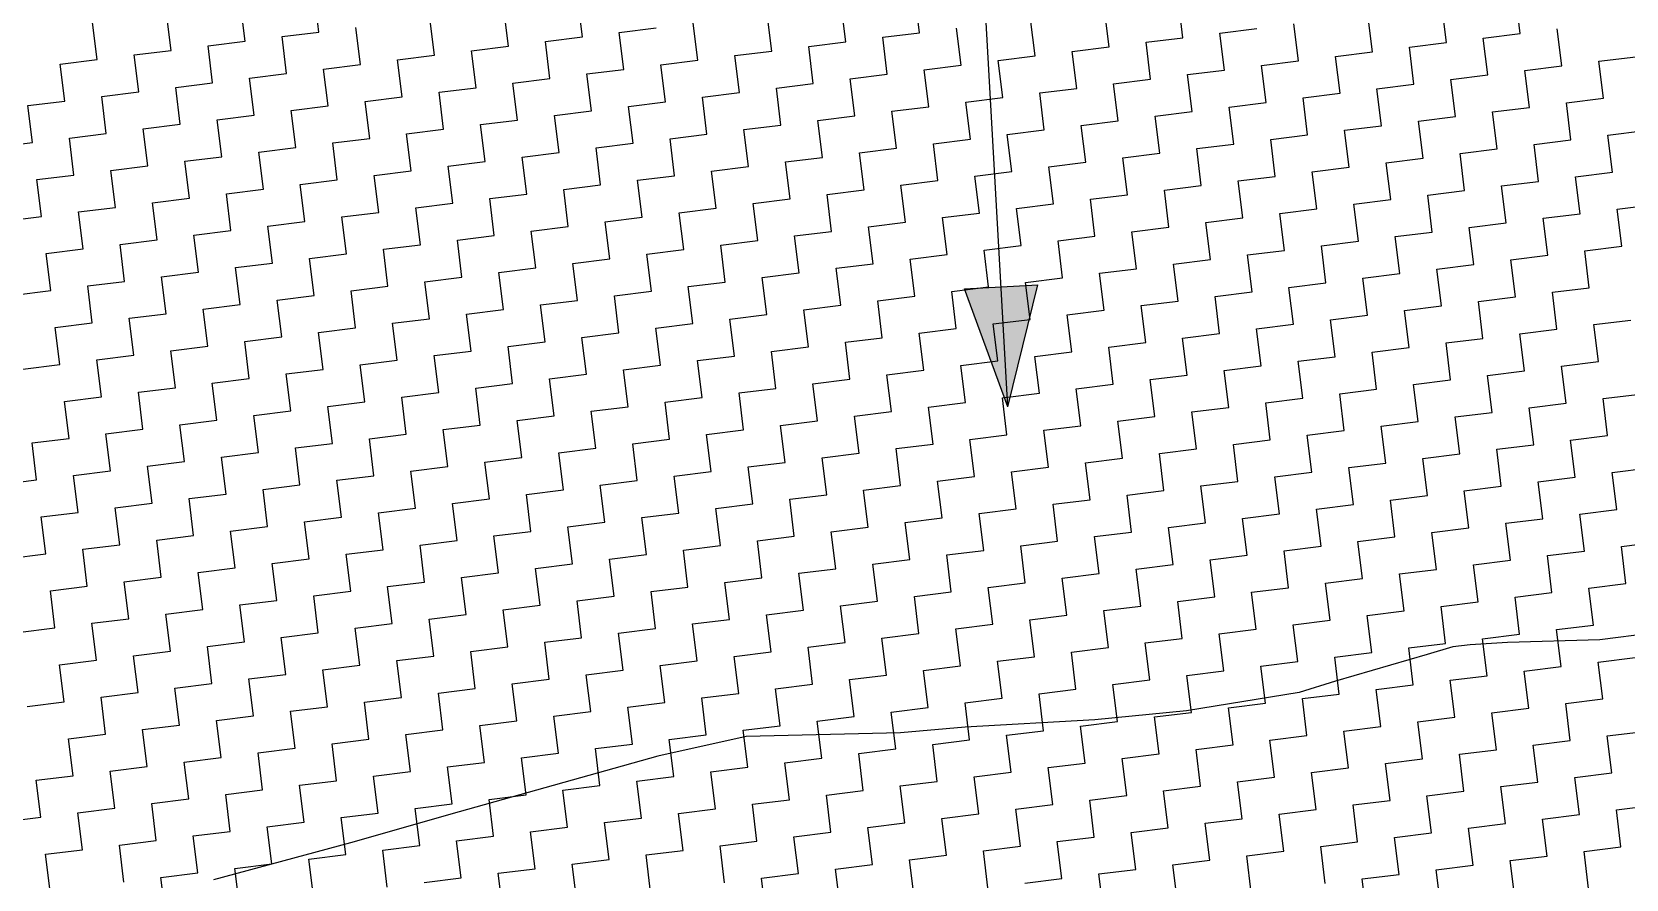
# Model space of a CAD drawing. Header units: metres. Extents: x 286056 to 292206, y 2024114 to 2027347.
# Drawn here: x 290809 to 291223.7, y 2025508.5 to 2025728.8 of the extents above; entities that cross this region are included whole.
import ezdxf

# ---------------------------------------------------------------- set-up
doc = ezdxf.new("R2010")
doc.units = ezdxf.units.M
doc.header["$LTSCALE"] = 0.3
doc.header["$MEASUREMENT"] = 0
doc.layers.add('LINE_WATER', color=4, linetype='Continuous')
doc.layers.add('POLY_HATCH', color=12, linetype='Continuous')

# ---------------------------------------------------------------- blocks, each defined once
blk = doc.blocks.new('13')
h = blk.add_hatch(color=256)
h.paths.add_polyline_path([(621.667, 272.453), (620.438, 272.535), (621.399, 268.435)])
h.paths.add_polyline_path([(621.399, 268.435), (622.896, 272.371), (621.667, 272.453)])
for points in [[(621.399, 268.435), (623.012, 292.642)], [(620.438, 272.535), (622.896, 272.371)], [(621.399, 268.435), (620.438, 272.535)], [(621.399, 268.435), (622.896, 272.371)]]:
    blk.add_lwpolyline(points)
at = {"layer": 'LINE_WATER'}
for p, q in [((611.319, 258.533), (608.302, 258.239)), ((616.472, 258.018), (611.319, 258.533)), ((634.336, 258.455), (631.171, 257.94)), ((635.219, 258.602), (634.336, 258.455)), ((635.808, 258.602), (635.219, 258.602)), ((637.059, 258.528), (635.808, 258.602)), ((640.15, 258.234), (637.059, 258.528)), ((608.302, 258.239), (601.457, 257.209)), ((618.658, 257.94), (616.472, 258.018)), ((623.001, 257.645), (618.658, 257.94)), ((631.171, 257.94), (629.919, 257.719)), ((641.917, 258.234), (640.15, 258.234)), ((626.092, 257.572), (623.001, 257.645)), ((629.919, 257.719), (626.092, 257.572)), ((601.457, 257.209), (597.703, 256.621)), ((597.703, 256.621), (592.992, 255.959))]:
    blk.add_line(p, q, dxfattribs=at)
at = {"layer": 'POLY_HATCH', "linetype": 'Continuous'}
for p, q in [((592.5, 283.75), (592.5, 285)), ((595, 283.75), (595, 285)), ((597.5, 283.75), (597.5, 285)), ((600, 283.75), (600, 285)), ((591.25, 283.75), (592.5, 283.75)), ((591.25, 282.5), (591.25, 283.75)), ((593.75, 283.75), (595, 283.75)), ((593.75, 282.5), (593.75, 283.75)), ((596.25, 283.75), (597.5, 283.75)), ((596.25, 282.5), (596.25, 283.75)), ((598.75, 283.75), (600, 283.75)), ((598.75, 282.5), (598.75, 283.75)), ((601.25, 282.5), (601.25, 283.75)), ((603.75, 282.5), (603.75, 283.75)), ((606.25, 282.5), (606.25, 283.75)), ((608.75, 282.5), (608.75, 283.75)), ((590, 282.5), (591.25, 282.5)), ((590, 281.25), (590, 282.5)), ((592.5, 282.5), (593.75, 282.5)), ((592.5, 281.25), (592.5, 282.5)), ((595, 282.5), (596.25, 282.5)), ((595, 281.25), (595, 282.5)), ((597.5, 282.5), (598.75, 282.5)), ((597.5, 281.25), (597.5, 282.5)), ((600, 282.5), (601.25, 282.5)), ((600, 281.25), (600, 282.5)), ((602.5, 282.5), (603.75, 282.5)), ((602.5, 281.25), (602.5, 282.5)), ((605, 282.5), (606.25, 282.5)), ((605, 281.25), (605, 282.5)), ((607.5, 282.5), (608.75, 282.5)), ((607.5, 281.25), (607.5, 282.5)), ((610, 282.5), (611.25, 282.5)), ((610, 281.25), (610, 282.5)), ((612.5, 281.25), (612.5, 282.5)), ((615, 281.25), (615, 282.5)), ((617.5, 281.25), (617.5, 282.5)), ((620, 281.25), (620, 282.5)), ((588.75, 281.25), (590, 281.25)), ((591.25, 281.25), (592.5, 281.25)), ((591.25, 280), (591.25, 281.25)), ((593.75, 281.25), (595, 281.25)), ((593.75, 280), (593.75, 281.25)), ((596.25, 281.25), (597.5, 281.25)), ((596.25, 280), (596.25, 281.25)), ((598.75, 281.25), (600, 281.25)), ((598.75, 280), (598.75, 281.25)), ((601.25, 281.25), (602.5, 281.25)), ((601.25, 280), (601.25, 281.25)), ((603.75, 281.25), (605, 281.25)), ((603.75, 280), (603.75, 281.25)), ((606.25, 281.25), (607.5, 281.25)), ((606.25, 280), (606.25, 281.25)), ((608.75, 281.25), (610, 281.25)), ((608.75, 280), (608.75, 281.25)), ((611.25, 281.25), (612.5, 281.25)), ((611.25, 280), (611.25, 281.25)), ((613.75, 281.25), (615, 281.25)), ((613.75, 280), (613.75, 281.25)), ((616.25, 281.25), (617.5, 281.25)), ((616.25, 280), (616.25, 281.25)), ((618.75, 281.25), (620, 281.25)), ((618.75, 280), (618.75, 281.25)), ((621.25, 280), (621.25, 281.25)), ((623.75, 280), (623.75, 281.25)), ((626.25, 280), (626.25, 281.25)), ((628.75, 280), (628.75, 281.25)), ((590, 280), (591.25, 280)), ((590, 278.75), (590, 280)), ((592.5, 280), (593.75, 280)), ((592.5, 278.75), (592.5, 280)), ((595, 280), (596.25, 280)), ((595, 278.75), (595, 280)), ((597.5, 280), (598.75, 280)), ((597.5, 278.75), (597.5, 280)), ((600, 280), (601.25, 280)), ((600, 278.75), (600, 280)), ((602.5, 280), (603.75, 280)), ((602.5, 278.75), (602.5, 280)), ((605, 280), (606.25, 280)), ((605, 278.75), (605, 280)), ((607.5, 280), (608.75, 280)), ((607.5, 278.75), (607.5, 280)), ((610, 280), (611.25, 280)), ((610, 278.75), (610, 280)), ((612.5, 280), (613.75, 280)), ((612.5, 278.75), (612.5, 280)), ((615, 280), (616.25, 280)), ((615, 278.75), (615, 280)), ((617.5, 280), (618.75, 280)), ((617.5, 278.75), (617.5, 280)), ((620, 280), (621.25, 280)), ((620, 278.75), (620, 280)), ((622.5, 280), (623.75, 280)), ((622.5, 278.75), (622.5, 280)), ((625, 280), (626.25, 280)), ((625, 278.75), (625, 280)), ((627.5, 280), (628.75, 280)), ((627.5, 278.75), (627.5, 280)), ((630, 280), (631.25, 280)), ((630, 278.75), (630, 280)), ((632.5, 278.75), (632.5, 280)), ((635, 278.75), (635, 280)), ((637.5, 278.75), (637.5, 280)), ((640, 278.75), (640, 280)), ((588.75, 278.75), (590, 278.75)), ((591.25, 278.75), (592.5, 278.75)), ((591.25, 277.5), (591.25, 278.75)), ((593.75, 278.75), (595, 278.75)), ((593.75, 277.5), (593.75, 278.75)), ((596.25, 278.75), (597.5, 278.75)), ((596.25, 277.5), (596.25, 278.75)), ((598.75, 278.75), (600, 278.75)), ((598.75, 277.5), (598.75, 278.75)), ((601.25, 278.75), (602.5, 278.75)), ((601.25, 277.5), (601.25, 278.75)), ((603.75, 278.75), (605, 278.75)), ((603.75, 277.5), (603.75, 278.75)), ((606.25, 278.75), (607.5, 278.75)), ((606.25, 277.5), (606.25, 278.75)), ((608.75, 278.75), (610, 278.75)), ((608.75, 277.5), (608.75, 278.75)), ((611.25, 278.75), (612.5, 278.75)), ((611.25, 277.5), (611.25, 278.75)), ((613.75, 278.75), (615, 278.75)), ((613.75, 277.5), (613.75, 278.75)), ((616.25, 278.75), (617.5, 278.75)), ((616.25, 277.5), (616.25, 278.75)), ((618.75, 278.75), (620, 278.75)), ((618.75, 277.5), (618.75, 278.75)), ((621.25, 278.75), (622.5, 278.75)), ((621.25, 277.5), (621.25, 278.75)), ((623.75, 278.75), (625, 278.75)), ((623.75, 277.5), (623.75, 278.75)), ((626.25, 278.75), (627.5, 278.75)), ((626.25, 277.5), (626.25, 278.75)), ((628.75, 278.75), (630, 278.75)), ((628.75, 277.5), (628.75, 278.75)), ((631.25, 278.75), (632.5, 278.75)), ((631.25, 277.5), (631.25, 278.75)), ((633.75, 278.75), (635, 278.75)), ((633.75, 277.5), (633.75, 278.75)), ((636.25, 278.75), (637.5, 278.75)), ((636.25, 277.5), (636.25, 278.75)), ((638.75, 278.75), (640, 278.75)), ((638.75, 277.5), (638.75, 278.75)), ((641.25, 277.5), (641.25, 278.75)), ((590, 277.5), (591.25, 277.5)), ((590, 276.25), (590, 277.5)), ((592.5, 277.5), (593.75, 277.5)), ((592.5, 276.25), (592.5, 277.5)), ((595, 277.5), (596.25, 277.5)), ((595, 276.25), (595, 277.5)), ((597.5, 277.5), (598.75, 277.5)), ((597.5, 276.25), (597.5, 277.5)), ((600, 277.5), (601.25, 277.5)), ((600, 276.25), (600, 277.5)), ((602.5, 277.5), (603.75, 277.5)), ((602.5, 276.25), (602.5, 277.5)), ((605, 277.5), (606.25, 277.5)), ((605, 276.25), (605, 277.5)), ((607.5, 277.5), (608.75, 277.5)), ((607.5, 276.25), (607.5, 277.5)), ((610, 277.5), (611.25, 277.5)), ((610, 276.25), (610, 277.5)), ((612.5, 277.5), (613.75, 277.5)), ((612.5, 276.25), (612.5, 277.5)), ((615, 277.5), (616.25, 277.5)), ((615, 276.25), (615, 277.5)), ((617.5, 277.5), (618.75, 277.5)), ((617.5, 276.25), (617.5, 277.5)), ((620, 277.5), (621.25, 277.5)), ((620, 276.25), (620, 277.5)), ((622.5, 277.5), (623.75, 277.5)), ((622.5, 276.25), (622.5, 277.5)), ((625, 277.5), (626.25, 277.5)), ((625, 276.25), (625, 277.5)), ((627.5, 277.5), (628.75, 277.5)), ((627.5, 276.25), (627.5, 277.5)), ((630, 277.5), (631.25, 277.5)), ((630, 276.25), (630, 277.5)), ((632.5, 277.5), (633.75, 277.5)), ((632.5, 276.25), (632.5, 277.5)), ((635, 277.5), (636.25, 277.5)), ((635, 276.25), (635, 277.5)), ((637.5, 277.5), (638.75, 277.5)), ((637.5, 276.25), (637.5, 277.5)), ((640, 277.5), (641.25, 277.5)), ((640, 276.25), (640, 277.5)), ((642.5, 277.5), (643.75, 277.5)), ((642.5, 276.25), (642.5, 277.5)), ((588.75, 276.25), (590, 276.25)), ((591.25, 276.25), (592.5, 276.25)), ((591.25, 275), (591.25, 276.25)), ((593.75, 276.25), (595, 276.25)), ((593.75, 275), (593.75, 276.25)), ((596.25, 276.25), (597.5, 276.25)), ((596.25, 275), (596.25, 276.25)), ((598.75, 276.25), (600, 276.25)), ((598.75, 275), (598.75, 276.25)), ((601.25, 276.25), (602.5, 276.25)), ((601.25, 275), (601.25, 276.25)), ((603.75, 276.25), (605, 276.25)), ((603.75, 275), (603.75, 276.25)), ((606.25, 276.25), (607.5, 276.25)), ((606.25, 275), (606.25, 276.25)), ((608.75, 276.25), (610, 276.25)), ((608.75, 275), (608.75, 276.25)), ((611.25, 276.25), (612.5, 276.25)), ((611.25, 275), (611.25, 276.25)), ((613.75, 276.25), (615, 276.25)), ((613.75, 275), (613.75, 276.25)), ((616.25, 276.25), (617.5, 276.25)), ((616.25, 275), (616.25, 276.25)), ((618.75, 276.25), (620, 276.25)), ((618.75, 275), (618.75, 276.25)), ((621.25, 276.25), (622.5, 276.25)), ((621.25, 275), (621.25, 276.25)), ((623.75, 276.25), (625, 276.25)), ((623.75, 275), (623.75, 276.25)), ((626.25, 276.25), (627.5, 276.25)), ((626.25, 275), (626.25, 276.25)), ((628.75, 276.25), (630, 276.25)), ((628.75, 275), (628.75, 276.25)), ((631.25, 276.25), (632.5, 276.25)), ((631.25, 275), (631.25, 276.25)), ((633.75, 276.25), (635, 276.25)), ((633.75, 275), (633.75, 276.25)), ((636.25, 276.25), (637.5, 276.25)), ((636.25, 275), (636.25, 276.25)), ((638.75, 276.25), (640, 276.25)), ((638.75, 275), (638.75, 276.25)), ((641.25, 276.25), (642.5, 276.25)), ((641.25, 275), (641.25, 276.25)), ((590, 275), (591.25, 275)), ((590, 273.75), (590, 275)), ((592.5, 275), (593.75, 275)), ((592.5, 273.75), (592.5, 275)), ((595, 275), (596.25, 275)), ((595, 273.75), (595, 275)), ((597.5, 275), (598.75, 275)), ((597.5, 273.75), (597.5, 275)), ((600, 275), (601.25, 275)), ((600, 273.75), (600, 275)), ((602.5, 275), (603.75, 275)), ((602.5, 273.75), (602.5, 275)), ((605, 275), (606.25, 275)), ((605, 273.75), (605, 275)), ((607.5, 275), (608.75, 275)), ((607.5, 273.75), (607.5, 275)), ((610, 275), (611.25, 275)), ((610, 273.75), (610, 275)), ((612.5, 275), (613.75, 275)), ((612.5, 273.75), (612.5, 275)), ((615, 275), (616.25, 275)), ((615, 273.75), (615, 275)), ((617.5, 275), (618.75, 275)), ((617.5, 273.75), (617.5, 275)), ((620, 275), (621.25, 275)), ((620, 273.75), (620, 275)), ((622.5, 275), (623.75, 275)), ((622.5, 273.75), (622.5, 275)), ((625, 275), (626.25, 275)), ((625, 273.75), (625, 275)), ((627.5, 275), (628.75, 275)), ((627.5, 273.75), (627.5, 275)), ((630, 275), (631.25, 275)), ((630, 273.75), (630, 275)), ((632.5, 275), (633.75, 275)), ((632.5, 273.75), (632.5, 275)), ((635, 275), (636.25, 275)), ((635, 273.75), (635, 275)), ((637.5, 275), (638.75, 275)), ((637.5, 273.75), (637.5, 275)), ((640, 275), (641.25, 275)), ((640, 273.75), (640, 275)), ((642.5, 275), (643.75, 275)), ((642.5, 273.75), (642.5, 275)), ((588.75, 273.75), (590, 273.75)), ((591.25, 273.75), (592.5, 273.75)), ((591.25, 272.5), (591.25, 273.75)), ((593.75, 273.75), (595, 273.75)), ((593.75, 272.5), (593.75, 273.75)), ((596.25, 273.75), (597.5, 273.75)), ((596.25, 272.5), (596.25, 273.75)), ((598.75, 273.75), (600, 273.75)), ((598.75, 272.5), (598.75, 273.75)), ((601.25, 273.75), (602.5, 273.75)), ((601.25, 272.5), (601.25, 273.75)), ((603.75, 273.75), (605, 273.75)), ((603.75, 272.5), (603.75, 273.75)), ((606.25, 273.75), (607.5, 273.75)), ((606.25, 272.5), (606.25, 273.75)), ((608.75, 273.75), (610, 273.75)), ((608.75, 272.5), (608.75, 273.75)), ((611.25, 273.75), (612.5, 273.75)), ((611.25, 272.5), (611.25, 273.75)), ((613.75, 273.75), (615, 273.75)), ((613.75, 272.5), (613.75, 273.75)), ((616.25, 273.75), (617.5, 273.75)), ((616.25, 272.5), (616.25, 273.75)), ((618.75, 273.75), (620, 273.75)), ((618.75, 272.5), (618.75, 273.75)), ((621.25, 273.75), (622.5, 273.75)), ((621.25, 272.5), (621.25, 273.75)), ((623.75, 273.75), (625, 273.75)), ((623.75, 272.5), (623.75, 273.75)), ((626.25, 273.75), (627.5, 273.75)), ((626.25, 272.5), (626.25, 273.75)), ((628.75, 273.75), (630, 273.75)), ((628.75, 272.5), (628.75, 273.75)), ((631.25, 273.75), (632.5, 273.75)), ((631.25, 272.5), (631.25, 273.75)), ((633.75, 273.75), (635, 273.75)), ((633.75, 272.5), (633.75, 273.75)), ((636.25, 273.75), (637.5, 273.75)), ((636.25, 272.5), (636.25, 273.75)), ((638.75, 273.75), (640, 273.75)), ((638.75, 272.5), (638.75, 273.75)), ((641.25, 273.75), (642.5, 273.75)), ((641.25, 272.5), (641.25, 273.75)), ((590, 272.5), (591.25, 272.5)), ((590, 271.25), (590, 272.5)), ((592.5, 272.5), (593.75, 272.5)), ((592.5, 271.25), (592.5, 272.5)), ((595, 272.5), (596.25, 272.5)), ((595, 271.25), (595, 272.5)), ((597.5, 272.5), (598.75, 272.5)), ((597.5, 271.25), (597.5, 272.5)), ((600, 272.5), (601.25, 272.5)), ((600, 271.25), (600, 272.5)), ((602.5, 272.5), (603.75, 272.5)), ((602.5, 271.25), (602.5, 272.5)), ((605, 272.5), (606.25, 272.5)), ((605, 271.25), (605, 272.5)), ((607.5, 272.5), (608.75, 272.5)), ((607.5, 271.25), (607.5, 272.5)), ((610, 272.5), (611.25, 272.5)), ((610, 271.25), (610, 272.5)), ((612.5, 272.5), (613.75, 272.5)), ((612.5, 271.25), (612.5, 272.5)), ((615, 272.5), (616.25, 272.5)), ((615, 271.25), (615, 272.5)), ((617.5, 272.5), (618.75, 272.5)), ((617.5, 271.25), (617.5, 272.5)), ((620, 272.5), (621.25, 272.5)), ((620, 271.25), (620, 272.5)), ((622.5, 272.5), (623.75, 272.5)), ((622.5, 271.25), (622.5, 272.5)), ((625, 272.5), (626.25, 272.5)), ((625, 271.25), (625, 272.5)), ((627.5, 272.5), (628.75, 272.5)), ((627.5, 271.25), (627.5, 272.5)), ((630, 272.5), (631.25, 272.5)), ((630, 271.25), (630, 272.5)), ((632.5, 272.5), (633.75, 272.5)), ((632.5, 271.25), (632.5, 272.5)), ((635, 272.5), (636.25, 272.5)), ((635, 271.25), (635, 272.5)), ((637.5, 272.5), (638.75, 272.5)), ((637.5, 271.25), (637.5, 272.5)), ((640, 272.5), (641.25, 272.5)), ((640, 271.25), (640, 272.5)), ((642.5, 272.5), (643.75, 272.5)), ((642.5, 271.25), (642.5, 272.5)), ((588.75, 271.25), (590, 271.25)), ((588.75, 270), (588.75, 271.25)), ((591.25, 271.25), (592.5, 271.25)), ((591.25, 270), (591.25, 271.25)), ((593.75, 271.25), (595, 271.25)), ((593.75, 270), (593.75, 271.25)), ((596.25, 271.25), (597.5, 271.25)), ((596.25, 270), (596.25, 271.25)), ((598.75, 271.25), (600, 271.25)), ((598.75, 270), (598.75, 271.25)), ((601.25, 271.25), (602.5, 271.25)), ((601.25, 270), (601.25, 271.25)), ((603.75, 271.25), (605, 271.25)), ((603.75, 270), (603.75, 271.25)), ((606.25, 271.25), (607.5, 271.25)), ((606.25, 270), (606.25, 271.25)), ((608.75, 271.25), (610, 271.25)), ((608.75, 270), (608.75, 271.25)), ((611.25, 271.25), (612.5, 271.25)), ((611.25, 270), (611.25, 271.25)), ((613.75, 271.25), (615, 271.25)), ((613.75, 270), (613.75, 271.25)), ((616.25, 271.25), (617.5, 271.25)), ((616.25, 270), (616.25, 271.25)), ((618.75, 271.25), (620, 271.25)), ((618.75, 270), (618.75, 271.25)), ((621.25, 271.25), (622.5, 271.25)), ((621.25, 270), (621.25, 271.25)), ((623.75, 271.25), (625, 271.25)), ((623.75, 270), (623.75, 271.25)), ((626.25, 271.25), (627.5, 271.25)), ((626.25, 270), (626.25, 271.25)), ((628.75, 271.25), (630, 271.25)), ((628.75, 270), (628.75, 271.25)), ((631.25, 271.25), (632.5, 271.25)), ((631.25, 270), (631.25, 271.25)), ((633.75, 271.25), (635, 271.25)), ((633.75, 270), (633.75, 271.25)), ((636.25, 271.25), (637.5, 271.25)), ((636.25, 270), (636.25, 271.25)), ((638.75, 271.25), (640, 271.25)), ((638.75, 270), (638.75, 271.25)), ((641.25, 271.25), (642.5, 271.25)), ((641.25, 270), (641.25, 271.25)), ((587.5, 270), (588.75, 270)), ((590, 270), (591.25, 270)), ((590, 268.75), (590, 270)), ((592.5, 270), (593.75, 270)), ((592.5, 268.75), (592.5, 270)), ((595, 270), (596.25, 270)), ((595, 268.75), (595, 270)), ((597.5, 270), (598.75, 270)), ((597.5, 268.75), (597.5, 270)), ((600, 270), (601.25, 270)), ((600, 268.75), (600, 270)), ((602.5, 270), (603.75, 270)), ((602.5, 268.75), (602.5, 270)), ((605, 270), (606.25, 270)), ((605, 268.75), (605, 270)), ((607.5, 270), (608.75, 270)), ((607.5, 268.75), (607.5, 270)), ((610, 270), (611.25, 270)), ((610, 268.75), (610, 270)), ((612.5, 270), (613.75, 270)), ((612.5, 268.75), (612.5, 270)), ((615, 270), (616.25, 270)), ((615, 268.75), (615, 270)), ((617.5, 270), (618.75, 270)), ((617.5, 268.75), (617.5, 270)), ((620, 270), (621.25, 270)), ((620, 268.75), (620, 270)), ((622.5, 270), (623.75, 270)), ((622.5, 268.75), (622.5, 270)), ((625, 270), (626.25, 270)), ((625, 268.75), (625, 270)), ((627.5, 270), (628.75, 270)), ((627.5, 268.75), (627.5, 270)), ((630, 270), (631.25, 270)), ((630, 268.75), (630, 270)), ((632.5, 270), (633.75, 270)), ((632.5, 268.75), (632.5, 270)), ((635, 270), (636.25, 270)), ((635, 268.75), (635, 270)), ((637.5, 270), (638.75, 270)), ((637.5, 268.75), (637.5, 270)), ((640, 270), (641.25, 270)), ((640, 268.75), (640, 270)), ((588.75, 268.75), (590, 268.75)), ((588.75, 267.5), (588.75, 268.75)), ((591.25, 268.75), (592.5, 268.75)), ((591.25, 267.5), (591.25, 268.75)), ((593.75, 268.75), (595, 268.75)), ((593.75, 267.5), (593.75, 268.75)), ((596.25, 268.75), (597.5, 268.75)), ((596.25, 267.5), (596.25, 268.75)), ((598.75, 268.75), (600, 268.75)), ((598.75, 267.5), (598.75, 268.75)), ((601.25, 268.75), (602.5, 268.75)), ((601.25, 267.5), (601.25, 268.75)), ((603.75, 268.75), (605, 268.75)), ((603.75, 267.5), (603.75, 268.75)), ((606.25, 268.75), (607.5, 268.75)), ((606.25, 267.5), (606.25, 268.75)), ((608.75, 268.75), (610, 268.75)), ((608.75, 267.5), (608.75, 268.75)), ((611.25, 268.75), (612.5, 268.75)), ((611.25, 267.5), (611.25, 268.75)), ((613.75, 268.75), (615, 268.75)), ((613.75, 267.5), (613.75, 268.75)), ((616.25, 268.75), (617.5, 268.75)), ((616.25, 267.5), (616.25, 268.75)), ((618.75, 268.75), (620, 268.75)), ((618.75, 267.5), (618.75, 268.75)), ((621.25, 268.75), (622.5, 268.75)), ((621.25, 267.5), (621.25, 268.75)), ((623.75, 268.75), (625, 268.75)), ((623.75, 267.5), (623.75, 268.75)), ((626.25, 268.75), (627.5, 268.75)), ((626.25, 267.5), (626.25, 268.75)), ((628.75, 268.75), (630, 268.75)), ((628.75, 267.5), (628.75, 268.75)), ((631.25, 268.75), (632.5, 268.75)), ((631.25, 267.5), (631.25, 268.75)), ((633.75, 268.75), (635, 268.75)), ((633.75, 267.5), (633.75, 268.75)), ((636.25, 268.75), (637.5, 268.75)), ((636.25, 267.5), (636.25, 268.75)), ((638.75, 268.75), (640, 268.75)), ((638.75, 267.5), (638.75, 268.75)), ((641.25, 268.75), (642.5, 268.75)), ((641.25, 267.5), (641.25, 268.75)), ((587.5, 267.5), (588.75, 267.5)), ((590, 267.5), (591.25, 267.5)), ((590, 266.25), (590, 267.5)), ((592.5, 267.5), (593.75, 267.5)), ((592.5, 266.25), (592.5, 267.5)), ((595, 267.5), (596.25, 267.5)), ((595, 266.25), (595, 267.5)), ((597.5, 267.5), (598.75, 267.5)), ((597.5, 266.25), (597.5, 267.5)), ((600, 267.5), (601.25, 267.5)), ((600, 266.25), (600, 267.5)), ((602.5, 267.5), (603.75, 267.5)), ((602.5, 266.25), (602.5, 267.5)), ((605, 267.5), (606.25, 267.5)), ((605, 266.25), (605, 267.5)), ((607.5, 267.5), (608.75, 267.5)), ((607.5, 266.25), (607.5, 267.5)), ((610, 267.5), (611.25, 267.5)), ((610, 266.25), (610, 267.5)), ((612.5, 267.5), (613.75, 267.5)), ((612.5, 266.25), (612.5, 267.5)), ((615, 267.5), (616.25, 267.5)), ((615, 266.25), (615, 267.5)), ((617.5, 267.5), (618.75, 267.5)), ((617.5, 266.25), (617.5, 267.5)), ((620, 267.5), (621.25, 267.5)), ((620, 266.25), (620, 267.5)), ((622.5, 267.5), (623.75, 267.5)), ((622.5, 266.25), (622.5, 267.5)), ((625, 267.5), (626.25, 267.5)), ((625, 266.25), (625, 267.5)), ((627.5, 267.5), (628.75, 267.5)), ((627.5, 266.25), (627.5, 267.5)), ((630, 267.5), (631.25, 267.5)), ((630, 266.25), (630, 267.5)), ((632.5, 267.5), (633.75, 267.5)), ((632.5, 266.25), (632.5, 267.5)), ((635, 267.5), (636.25, 267.5)), ((635, 266.25), (635, 267.5)), ((637.5, 267.5), (638.75, 267.5)), ((637.5, 266.25), (637.5, 267.5)), ((640, 267.5), (641.25, 267.5)), ((640, 266.25), (640, 267.5)), ((588.75, 266.25), (590, 266.25)), ((588.75, 265), (588.75, 266.25)), ((591.25, 266.25), (592.5, 266.25)), ((591.25, 265), (591.25, 266.25)), ((593.75, 266.25), (595, 266.25)), ((593.75, 265), (593.75, 266.25)), ((596.25, 266.25), (597.5, 266.25)), ((596.25, 265), (596.25, 266.25)), ((598.75, 266.25), (600, 266.25)), ((598.75, 265), (598.75, 266.25)), ((601.25, 266.25), (602.5, 266.25)), ((601.25, 265), (601.25, 266.25)), ((603.75, 266.25), (605, 266.25)), ((603.75, 265), (603.75, 266.25)), ((606.25, 266.25), (607.5, 266.25)), ((606.25, 265), (606.25, 266.25)), ((608.75, 266.25), (610, 266.25)), ((608.75, 265), (608.75, 266.25)), ((611.25, 266.25), (612.5, 266.25)), ((611.25, 265), (611.25, 266.25)), ((613.75, 266.25), (615, 266.25)), ((613.75, 265), (613.75, 266.25)), ((616.25, 266.25), (617.5, 266.25)), ((616.25, 265), (616.25, 266.25)), ((618.75, 266.25), (620, 266.25)), ((618.75, 265), (618.75, 266.25)), ((621.25, 266.25), (622.5, 266.25)), ((621.25, 265), (621.25, 266.25)), ((623.75, 266.25), (625, 266.25)), ((623.75, 265), (623.75, 266.25)), ((626.25, 266.25), (627.5, 266.25)), ((626.25, 265), (626.25, 266.25)), ((628.75, 266.25), (630, 266.25)), ((628.75, 265), (628.75, 266.25)), ((631.25, 266.25), (632.5, 266.25)), ((631.25, 265), (631.25, 266.25)), ((633.75, 266.25), (635, 266.25)), ((633.75, 265), (633.75, 266.25)), ((636.25, 266.25), (637.5, 266.25)), ((636.25, 265), (636.25, 266.25)), ((638.75, 266.25), (640, 266.25)), ((638.75, 265), (638.75, 266.25)), ((641.25, 266.25), (642.5, 266.25)), ((641.25, 265), (641.25, 266.25)), ((587.5, 265), (588.75, 265)), ((590, 265), (591.25, 265)), ((590, 263.75), (590, 265)), ((592.5, 265), (593.75, 265)), ((592.5, 263.75), (592.5, 265)), ((595, 265), (596.25, 265)), ((595, 263.75), (595, 265)), ((597.5, 265), (598.75, 265)), ((597.5, 263.75), (597.5, 265)), ((600, 265), (601.25, 265)), ((600, 263.75), (600, 265)), ((602.5, 265), (603.75, 265)), ((602.5, 263.75), (602.5, 265)), ((605, 265), (606.25, 265)), ((605, 263.75), (605, 265)), ((607.5, 265), (608.75, 265)), ((607.5, 263.75), (607.5, 265)), ((610, 265), (611.25, 265)), ((610, 263.75), (610, 265)), ((612.5, 265), (613.75, 265)), ((612.5, 263.75), (612.5, 265)), ((615, 265), (616.25, 265)), ((615, 263.75), (615, 265)), ((617.5, 265), (618.75, 265)), ((617.5, 263.75), (617.5, 265)), ((620, 265), (621.25, 265)), ((620, 263.75), (620, 265)), ((622.5, 265), (623.75, 265)), ((622.5, 263.75), (622.5, 265)), ((625, 265), (626.25, 265)), ((625, 263.75), (625, 265)), ((627.5, 265), (628.75, 265)), ((627.5, 263.75), (627.5, 265)), ((630, 265), (631.25, 265)), ((630, 263.75), (630, 265)), ((632.5, 265), (633.75, 265)), ((632.5, 263.75), (632.5, 265)), ((635, 265), (636.25, 265)), ((635, 263.75), (635, 265)), ((637.5, 265), (638.75, 265)), ((637.5, 263.75), (637.5, 265)), ((640, 265), (641.25, 265)), ((640, 263.75), (640, 265)), ((588.75, 263.75), (590, 263.75)), ((588.75, 262.5), (588.75, 263.75)), ((591.25, 263.75), (592.5, 263.75)), ((591.25, 262.5), (591.25, 263.75)), ((593.75, 263.75), (595, 263.75)), ((593.75, 262.5), (593.75, 263.75)), ((596.25, 263.75), (597.5, 263.75)), ((596.25, 262.5), (596.25, 263.75)), ((598.75, 263.75), (600, 263.75)), ((598.75, 262.5), (598.75, 263.75)), ((601.25, 263.75), (602.5, 263.75)), ((601.25, 262.5), (601.25, 263.75)), ((603.75, 263.75), (605, 263.75)), ((603.75, 262.5), (603.75, 263.75)), ((606.25, 263.75), (607.5, 263.75)), ((606.25, 262.5), (606.25, 263.75)), ((608.75, 263.75), (610, 263.75)), ((608.75, 262.5), (608.75, 263.75)), ((611.25, 263.75), (612.5, 263.75)), ((611.25, 262.5), (611.25, 263.75)), ((613.75, 263.75), (615, 263.75)), ((613.75, 262.5), (613.75, 263.75)), ((616.25, 263.75), (617.5, 263.75)), ((616.25, 262.5), (616.25, 263.75)), ((618.75, 263.75), (620, 263.75)), ((618.75, 262.5), (618.75, 263.75)), ((621.25, 263.75), (622.5, 263.75)), ((621.25, 262.5), (621.25, 263.75)), ((623.75, 263.75), (625, 263.75)), ((623.75, 262.5), (623.75, 263.75)), ((626.25, 263.75), (627.5, 263.75)), ((626.25, 262.5), (626.25, 263.75)), ((628.75, 263.75), (630, 263.75)), ((628.75, 262.5), (628.75, 263.75)), ((631.25, 263.75), (632.5, 263.75)), ((631.25, 262.5), (631.25, 263.75)), ((633.75, 263.75), (635, 263.75)), ((633.75, 262.5), (633.75, 263.75)), ((636.25, 263.75), (637.5, 263.75)), ((636.25, 262.5), (636.25, 263.75)), ((638.75, 263.75), (640, 263.75)), ((638.75, 262.5), (638.75, 263.75)), ((641.25, 263.75), (642.5, 263.75)), ((641.25, 262.5), (641.25, 263.75)), ((587.5, 262.5), (588.75, 262.5)), ((590, 262.5), (591.25, 262.5)), ((590, 261.25), (590, 262.5)), ((592.5, 262.5), (593.75, 262.5)), ((592.5, 261.25), (592.5, 262.5)), ((595, 262.5), (596.25, 262.5)), ((595, 261.25), (595, 262.5)), ((597.5, 262.5), (598.75, 262.5)), ((597.5, 261.25), (597.5, 262.5)), ((600, 262.5), (601.25, 262.5)), ((600, 261.25), (600, 262.5)), ((602.5, 262.5), (603.75, 262.5)), ((602.5, 261.25), (602.5, 262.5)), ((605, 262.5), (606.25, 262.5)), ((605, 261.25), (605, 262.5)), ((607.5, 262.5), (608.75, 262.5)), ((607.5, 261.25), (607.5, 262.5)), ((610, 262.5), (611.25, 262.5)), ((610, 261.25), (610, 262.5)), ((612.5, 262.5), (613.75, 262.5)), ((612.5, 261.25), (612.5, 262.5)), ((615, 262.5), (616.25, 262.5)), ((615, 261.25), (615, 262.5)), ((617.5, 262.5), (618.75, 262.5)), ((617.5, 261.25), (617.5, 262.5)), ((620, 262.5), (621.25, 262.5)), ((620, 261.25), (620, 262.5)), ((622.5, 262.5), (623.75, 262.5)), ((622.5, 261.25), (622.5, 262.5)), ((625, 262.5), (626.25, 262.5)), ((625, 261.25), (625, 262.5)), ((627.5, 262.5), (628.75, 262.5)), ((627.5, 261.25), (627.5, 262.5)), ((630, 262.5), (631.25, 262.5)), ((630, 261.25), (630, 262.5)), ((632.5, 262.5), (633.75, 262.5)), ((632.5, 261.25), (632.5, 262.5)), ((635, 262.5), (636.25, 262.5)), ((635, 261.25), (635, 262.5)), ((637.5, 262.5), (638.75, 262.5)), ((637.5, 261.25), (637.5, 262.5)), ((640, 262.5), (641.25, 262.5)), ((640, 261.25), (640, 262.5)), ((588.75, 261.25), (590, 261.25)), ((588.75, 260), (588.75, 261.25)), ((591.25, 261.25), (592.5, 261.25)), ((591.25, 260), (591.25, 261.25)), ((593.75, 261.25), (595, 261.25)), ((593.75, 260), (593.75, 261.25)), ((596.25, 261.25), (597.5, 261.25)), ((596.25, 260), (596.25, 261.25)), ((598.75, 261.25), (600, 261.25)), ((598.75, 260), (598.75, 261.25)), ((601.25, 261.25), (602.5, 261.25)), ((601.25, 260), (601.25, 261.25)), ((603.75, 261.25), (605, 261.25)), ((603.75, 260), (603.75, 261.25)), ((606.25, 261.25), (607.5, 261.25)), ((606.25, 260), (606.25, 261.25)), ((608.75, 261.25), (610, 261.25)), ((608.75, 260), (608.75, 261.25)), ((611.25, 261.25), (612.5, 261.25)), ((611.25, 260), (611.25, 261.25)), ((613.75, 261.25), (615, 261.25)), ((613.75, 260), (613.75, 261.25)), ((616.25, 261.25), (617.5, 261.25)), ((616.25, 260), (616.25, 261.25)), ((618.75, 261.25), (620, 261.25)), ((618.75, 260), (618.75, 261.25)), ((621.25, 261.25), (622.5, 261.25)), ((621.25, 260), (621.25, 261.25)), ((623.75, 261.25), (625, 261.25)), ((623.75, 260), (623.75, 261.25)), ((626.25, 261.25), (627.5, 261.25)), ((626.25, 260), (626.25, 261.25)), ((628.75, 261.25), (630, 261.25)), ((628.75, 260), (628.75, 261.25)), ((631.25, 261.25), (632.5, 261.25)), ((631.25, 260), (631.25, 261.25)), ((633.75, 261.25), (635, 261.25)), ((633.75, 260), (633.75, 261.25)), ((636.25, 261.25), (637.5, 261.25)), ((636.25, 260), (636.25, 261.25)), ((638.75, 261.25), (640, 261.25)), ((638.75, 260), (638.75, 261.25)), ((641.25, 261.25), (642.5, 261.25)), ((641.25, 260), (641.25, 261.25)), ((587.5, 260), (588.75, 260)), ((587.5, 258.75), (587.5, 260)), ((590, 260), (591.25, 260)), ((590, 258.75), (590, 260)), ((592.5, 260), (593.75, 260)), ((592.5, 258.75), (592.5, 260)), ((595, 260), (596.25, 260)), ((595, 258.75), (595, 260)), ((597.5, 260), (598.75, 260)), ((597.5, 258.75), (597.5, 260)), ((600, 260), (601.25, 260)), ((600, 258.75), (600, 260)), ((602.5, 260), (603.75, 260)), ((602.5, 258.75), (602.5, 260)), ((605, 260), (606.25, 260)), ((605, 258.75), (605, 260)), ((607.5, 260), (608.75, 260)), ((607.5, 258.75), (607.5, 260)), ((610, 260), (611.25, 260)), ((610, 258.75), (610, 260)), ((612.5, 260), (613.75, 260)), ((612.5, 258.75), (612.5, 260)), ((615, 260), (616.25, 260)), ((615, 258.75), (615, 260)), ((617.5, 260), (618.75, 260)), ((617.5, 258.75), (617.5, 260)), ((620, 260), (621.25, 260)), ((620, 258.75), (620, 260)), ((622.5, 260), (623.75, 260)), ((622.5, 258.75), (622.5, 260)), ((625, 260), (626.25, 260)), ((625, 258.75), (625, 260)), ((627.5, 260), (628.75, 260)), ((627.5, 258.75), (627.5, 260)), ((630, 260), (631.25, 260)), ((630, 258.75), (630, 260)), ((632.5, 260), (633.75, 260)), ((632.5, 258.75), (632.5, 260)), ((635, 260), (636.25, 260)), ((635, 258.75), (635, 260)), ((637.5, 260), (638.75, 260)), ((637.5, 258.75), (637.5, 260)), ((640, 260), (641.25, 260)), ((640, 258.75), (640, 260)), ((586.25, 258.75), (587.5, 258.75)), ((588.75, 258.75), (590, 258.75)), ((588.75, 257.5), (588.75, 258.75)), ((591.25, 258.75), (592.5, 258.75)), ((591.25, 257.5), (591.25, 258.75)), ((593.75, 258.75), (595, 258.75)), ((593.75, 257.5), (593.75, 258.75)), ((596.25, 258.75), (597.5, 258.75)), ((596.25, 257.5), (596.25, 258.75)), ((598.75, 258.75), (600, 258.75)), ((598.75, 257.5), (598.75, 258.75)), ((601.25, 258.75), (602.5, 258.75)), ((601.25, 257.5), (601.25, 258.75)), ((603.75, 258.75), (605, 258.75)), ((603.75, 257.5), (603.75, 258.75)), ((606.25, 258.75), (607.5, 258.75)), ((606.25, 257.5), (606.25, 258.75)), ((608.75, 258.75), (610, 258.75)), ((608.75, 257.5), (608.75, 258.75)), ((611.25, 258.75), (612.5, 258.75)), ((611.25, 257.5), (611.25, 258.75)), ((613.75, 258.75), (615, 258.75)), ((613.75, 257.5), (613.75, 258.75)), ((616.25, 258.75), (617.5, 258.75)), ((616.25, 257.5), (616.25, 258.75)), ((618.75, 258.75), (620, 258.75)), ((618.75, 257.5), (618.75, 258.75)), ((621.25, 258.75), (622.5, 258.75)), ((621.25, 257.5), (621.25, 258.75)), ((623.75, 258.75), (625, 258.75)), ((623.75, 257.5), (623.75, 258.75)), ((626.25, 258.75), (627.5, 258.75)), ((626.25, 257.5), (626.25, 258.75)), ((628.75, 258.75), (630, 258.75)), ((628.75, 257.5), (628.75, 258.75)), ((631.25, 258.75), (632.5, 258.75)), ((631.25, 257.5), (631.25, 258.75)), ((633.75, 258.75), (635, 258.75)), ((633.75, 257.5), (633.75, 258.75)), ((636.25, 258.75), (637.5, 258.75)), ((636.25, 257.5), (636.25, 258.75)), ((638.75, 258.75), (640, 258.75)), ((638.75, 257.5), (638.75, 258.75)), ((587.5, 257.5), (588.75, 257.5)), ((587.5, 256.25), (587.5, 257.5)), ((590, 257.5), (591.25, 257.5)), ((590, 256.25), (590, 257.5)), ((592.5, 257.5), (593.75, 257.5)), ((592.5, 256.25), (592.5, 257.5)), ((595, 257.5), (596.25, 257.5)), ((595, 256.25), (595, 257.5)), ((597.5, 257.5), (598.75, 257.5)), ((597.5, 256.25), (597.5, 257.5)), ((600, 257.5), (601.25, 257.5)), ((600, 256.25), (600, 257.5)), ((602.5, 257.5), (603.75, 257.5)), ((602.5, 256.25), (602.5, 257.5)), ((605, 257.5), (606.25, 257.5)), ((605, 256.25), (605, 257.5)), ((607.5, 257.5), (608.75, 257.5)), ((607.5, 256.25), (607.5, 257.5)), ((610, 257.5), (611.25, 257.5)), ((610, 256.25), (610, 257.5)), ((612.5, 257.5), (613.75, 257.5)), ((612.5, 256.25), (612.5, 257.5)), ((615, 257.5), (616.25, 257.5)), ((615, 256.25), (615, 257.5)), ((617.5, 257.5), (618.75, 257.5)), ((617.5, 256.25), (617.5, 257.5)), ((620, 257.5), (621.25, 257.5)), ((620, 256.25), (620, 257.5)), ((622.5, 257.5), (623.75, 257.5)), ((622.5, 256.25), (622.5, 257.5)), ((625, 257.5), (626.25, 257.5)), ((625, 256.25), (625, 257.5)), ((627.5, 257.5), (628.75, 257.5)), ((627.5, 256.25), (627.5, 257.5)), ((630, 257.5), (631.25, 257.5)), ((630, 256.25), (630, 257.5)), ((632.5, 257.5), (633.75, 257.5)), ((632.5, 256.25), (632.5, 257.5)), ((635, 257.5), (636.25, 257.5)), ((635, 256.25), (635, 257.5)), ((637.5, 257.5), (638.75, 257.5)), ((637.5, 256.25), (637.5, 257.5)), ((640, 257.5), (641.25, 257.5)), ((640, 256.25), (640, 257.5)), ((591.25, 256.25), (592.5, 256.25)), ((591.25, 255), (591.25, 256.25)), ((593.75, 256.25), (595, 256.25)), ((593.75, 255), (593.75, 256.25)), ((596.25, 256.25), (597.5, 256.25)), ((596.25, 255), (596.25, 256.25)), ((598.75, 256.25), (600, 256.25)), ((598.75, 255), (598.75, 256.25)), ((601.25, 256.25), (602.5, 256.25)), ((601.25, 255), (601.25, 256.25)), ((603.75, 256.25), (605, 256.25)), ((603.75, 255), (603.75, 256.25)), ((606.25, 256.25), (607.5, 256.25)), ((606.25, 255), (606.25, 256.25)), ((608.75, 256.25), (610, 256.25)), ((608.75, 255), (608.75, 256.25)), ((611.25, 256.25), (612.5, 256.25)), ((611.25, 255), (611.25, 256.25)), ((613.75, 256.25), (615, 256.25)), ((613.75, 255), (613.75, 256.25)), ((616.25, 256.25), (617.5, 256.25)), ((616.25, 255), (616.25, 256.25)), ((618.75, 256.25), (620, 256.25)), ((618.75, 255), (618.75, 256.25)), ((621.25, 256.25), (622.5, 256.25)), ((621.25, 255), (621.25, 256.25)), ((623.75, 256.25), (625, 256.25)), ((623.75, 255), (623.75, 256.25)), ((626.25, 256.25), (627.5, 256.25)), ((626.25, 255), (626.25, 256.25)), ((628.75, 256.25), (630, 256.25)), ((628.75, 255), (628.75, 256.25)), ((631.25, 256.25), (632.5, 256.25)), ((631.25, 255), (631.25, 256.25)), ((633.75, 256.25), (635, 256.25)), ((633.75, 255), (633.75, 256.25)), ((636.25, 256.25), (637.5, 256.25)), ((636.25, 255), (636.25, 256.25)), ((638.75, 256.25), (640, 256.25)), ((638.75, 255), (638.75, 256.25)), ((600, 255), (601.25, 255)), ((602.5, 255), (603.75, 255)), ((602.5, 253.75), (602.5, 255)), ((605, 255), (606.25, 255)), ((605, 253.75), (605, 255)), ((607.5, 255), (608.75, 255)), ((607.5, 253.75), (607.5, 255)), ((610, 255), (611.25, 255)), ((610, 253.75), (610, 255)), ((612.5, 255), (613.75, 255)), ((612.5, 253.75), (612.5, 255)), ((615, 255), (616.25, 255)), ((615, 253.75), (615, 255)), ((617.5, 255), (618.75, 255)), ((617.5, 253.75), (617.5, 255)), ((620, 255), (621.25, 255)), ((620, 253.75), (620, 255)), ((622.5, 255), (623.75, 255)), ((622.5, 253.75), (622.5, 255)), ((625, 255), (626.25, 255)), ((625, 253.75), (625, 255)), ((627.5, 255), (628.75, 255)), ((627.5, 253.75), (627.5, 255)), ((630, 255), (631.25, 255)), ((630, 253.75), (630, 255)), ((632.5, 255), (633.75, 255)), ((632.5, 253.75), (632.5, 255)), ((635, 255), (636.25, 255)), ((635, 253.75), (635, 255)), ((637.5, 255), (638.75, 255)), ((637.5, 253.75), (637.5, 255)), ((640, 255), (641.25, 255)), ((640, 253.75), (640, 255)), ((611.25, 253.75), (612.5, 253.75)), ((611.25, 252.5), (611.25, 253.75)), ((613.75, 253.75), (615, 253.75)), ((613.75, 252.5), (613.75, 253.75)), ((616.25, 253.75), (617.5, 253.75)), ((616.25, 252.5), (616.25, 253.75)), ((618.75, 253.75), (620, 253.75)), ((618.75, 252.5), (618.75, 253.75)), ((621.25, 253.75), (622.5, 253.75)), ((621.25, 252.5), (621.25, 253.75)), ((623.75, 253.75), (625, 253.75)), ((623.75, 252.5), (623.75, 253.75)), ((626.25, 253.75), (627.5, 253.75)), ((626.25, 252.5), (626.25, 253.75)), ((628.75, 253.75), (630, 253.75)), ((628.75, 252.5), (628.75, 253.75)), ((631.25, 253.75), (632.5, 253.75)), ((631.25, 252.5), (631.25, 253.75)), ((633.75, 253.75), (635, 253.75)), ((633.75, 252.5), (633.75, 253.75)), ((636.25, 253.75), (637.5, 253.75)), ((636.25, 252.5), (636.25, 253.75)), ((638.75, 253.75), (640, 253.75)), ((638.75, 252.5), (638.75, 253.75)), ((620, 252.5), (621.25, 252.5)), ((622.5, 252.5), (623.75, 252.5)), ((622.5, 251.25), (622.5, 252.5)), ((625, 252.5), (626.25, 252.5)), ((625, 251.25), (625, 252.5)), ((627.5, 252.5), (628.75, 252.5)), ((627.5, 251.25), (627.5, 252.5)), ((630, 252.5), (631.25, 252.5)), ((630, 251.25), (630, 252.5)), ((632.5, 252.5), (633.75, 252.5)), ((632.5, 251.25), (632.5, 252.5)), ((635, 252.5), (636.25, 252.5)), ((635, 251.25), (635, 252.5)), ((637.5, 252.5), (638.75, 252.5)), ((637.5, 251.25), (637.5, 252.5)), ((640, 252.5), (641.25, 252.5)), ((640, 251.25), (640, 252.5)), ((631.25, 251.25), (632.5, 251.25)), ((631.25, 250), (631.25, 251.25)), ((633.75, 251.25), (635, 251.25)), ((633.75, 250), (633.75, 251.25)), ((636.25, 251.25), (637.5, 251.25)), ((636.25, 250), (636.25, 251.25)), ((638.75, 251.25), (640, 251.25)), ((638.75, 250), (638.75, 251.25))]:
    blk.add_line(p, q, dxfattribs=at)

msp = doc.modelspace()

# ---------------------------------------------------------------- block references
at = {"xscale": 7.751650312977041, "yscale": 7.751650312977041, "zscale": 7.751650312977041, "rotation": 7.058277928675759}
msp.add_blockref('13', (286538.24, 2022974.39), dxfattribs=at)

doc.saveas('drawing.dxf')
